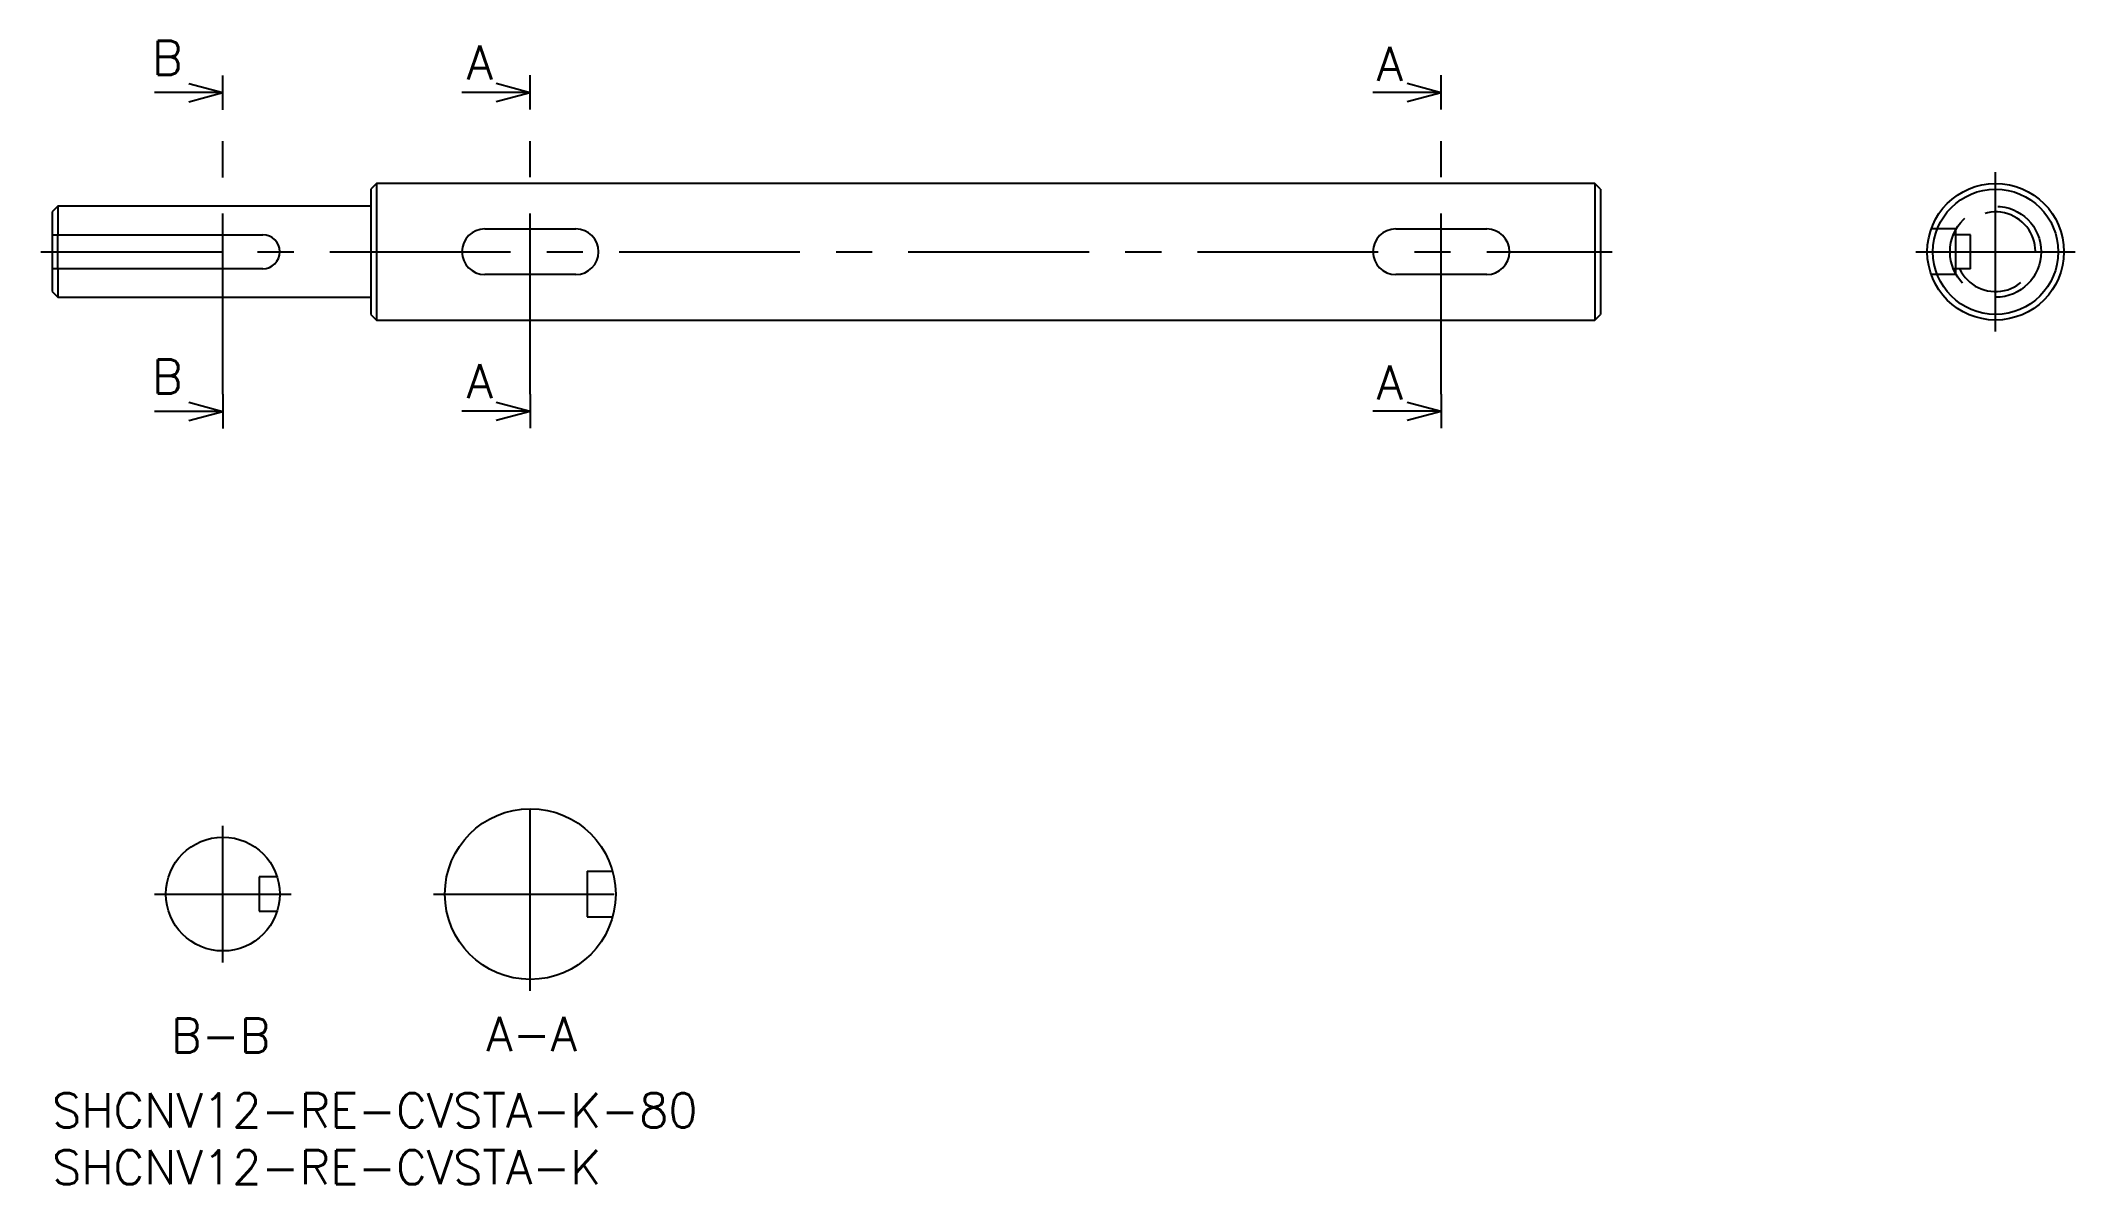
# Model space of a CAD drawing. Extents: x -1 to 178, y -8 to 92.
import ezdxf

# ---------------------------------------------------------------- set-up
doc = ezdxf.new("R2010")
doc.units = 0
doc.header["$LTSCALE"] = 0.5
doc.linetypes.add('CENTER', pattern=[50.8, 31.75, -6.35, 6.35, -6.35])
doc.linetypes.add('DASHED', pattern=[19.05, 12.7, -6.35])
for name, color, linetype in [('MSM_CENTER', 1, 'CENTER'), ('MSM_CONTINUOUS', 7, 'CONTINUOUS'), ('MSM_DASHED', 4, 'DASHED'), ('MSM_PART_NUMBER', 7, 'CONTINUOUS')]:
    doc.layers.add(name, color=color, linetype=linetype)
doc.styles.get("Standard").update_dxf_attribs({"font": 'txt.shx', "height": 3, "bigfont": 'bigfont.shx'})

# ---------------------------------------------------------------- blocks, each defined once
blk = doc.blocks.new('*U30')
at = {"layer": 'MSM_PART_NUMBER'}
blk.add_text('SHCNV12-RE-CVSTA-K-80', height=3, dxfattribs=at).set_placement((0, -3))
blk = doc.blocks.new('*U31')
at = {"layer": 'MSM_PART_NUMBER'}
blk.add_text('SHCNV12-RE-CVSTA-K', height=3, dxfattribs=at).set_placement((0, -8))
blk = doc.blocks.new('*U33')
at = {"layer": 'MSM_PART_NUMBER'}
blk.add_text('B', height=3, dxfattribs=at).set_placement((8.77, 89.47))
blk = doc.blocks.new('*U34')
at = {"layer": 'MSM_PART_NUMBER'}
blk.add_text('B', height=3, dxfattribs=at).set_placement((8.77, 61.47))
blk = doc.blocks.new('*U35')
at = {"layer": 'MSM_PART_NUMBER'}
blk.add_text('A', height=3, dxfattribs=at).set_placement((36.4, 89.06))
blk = doc.blocks.new('*U36')
at = {"layer": 'MSM_PART_NUMBER'}
blk.add_text('A', height=3, dxfattribs=at).set_placement((36.4, 61.06))
blk = doc.blocks.new('*U37')
at = {"layer": 'MSM_PART_NUMBER'}
blk.add_text('A', height=3, dxfattribs=at).set_placement((116.32, 88.94))
blk = doc.blocks.new('*U38')
at = {"layer": 'MSM_PART_NUMBER'}
blk.add_text('A', height=3, dxfattribs=at).set_placement((116.32, 60.94))
blk = doc.blocks.new('*U39')
at = {"layer": 'MSM_PART_NUMBER'}
blk.add_text('B-B', height=3, dxfattribs=at).set_placement((10.43, 3.58))
blk = doc.blocks.new('*U40')
at = {"layer": 'MSM_PART_NUMBER'}
blk.add_text('A-A', height=3, dxfattribs=at).set_placement((38.13, 3.7))

msp = doc.modelspace()

# ---------------------------------------------------------------- linework, layer by layer
at = {"layer": 'MSM_CENTER'}
for p, q in [((15, 61.41), (15, 86.44)), ((42, 61.43), (42, 86.43)), ((122, 61.43), (122, 86.43)), ((170.69, 66.93), (170.69, 80.93)), ((-1, 73.93), (137, 73.93)), ((163.69, 73.93), (177.69, 73.93)), ((42, 9), (42, 26)), ((15, 11.5), (15, 23.5)), ((9, 17.5), (21, 17.5)), ((33.5, 17.5), (50.5, 17.5))]:
    msp.add_line(p, q, dxfattribs=at)
at = {"layer": 'MSM_CONTINUOUS'}
for p, q in [((15, 86.41), (15, 89.41)), ((42, 86.43), (42, 89.43)), ((122, 86.43), (122, 89.43)), ((15, 87.91), (9, 87.91)), ((12, 88.71), (15, 87.91)), ((12, 87.1), (15, 87.91)), ((42, 87.93), (36, 87.93)), ((39, 88.73), (42, 87.93)), ((39, 87.12), (42, 87.93)), ((122, 87.93), (116, 87.93)), ((119, 88.73), (122, 87.93)), ((119, 87.12), (122, 87.93)), ((28.5, 79.93), (28, 79.43)), ((28, 79.43), (28, 68.43)), ((135.5, 79.93), (28.5, 79.93)), ((28.5, 79.93), (28.5, 67.93)), ((136, 79.43), (135.5, 79.93)), ((135.5, 79.93), (135.5, 67.93)), ((136, 79.43), (136, 68.43)), ((0.5, 77.93), (0, 77.43)), ((0, 77.43), (0, 70.43)), ((28, 77.93), (0.5, 77.93)), ((0.5, 77.93), (0.5, 75.43)), ((0, 75.43), (18.5, 75.43)), ((38, 75.93), (46, 75.93)), ((118, 75.93), (126, 75.93)), ((18.5, 72.43), (0, 72.43)), ((0.5, 72.43), (0.5, 69.93)), ((46, 71.93), (38, 71.93)), ((126, 71.93), (118, 71.93)), ((0, 70.43), (0.5, 69.93)), ((0.5, 69.93), (28, 69.93)), ((28, 68.43), (28.5, 67.93)), ((28.5, 67.93), (135.5, 67.93)), ((135.5, 67.93), (136, 68.43)), ((15, 61.41), (15, 58.41)), ((42, 61.43), (42, 58.43)), ((122, 61.43), (122, 58.43)), ((15, 59.91), (9, 59.91)), ((12, 60.71), (15, 59.91)), ((12, 59.1), (15, 59.91)), ((42, 59.93), (36, 59.93)), ((39, 60.73), (42, 59.93)), ((39, 59.12), (42, 59.93)), ((122, 59.93), (116, 59.93)), ((119, 60.73), (122, 59.93)), ((119, 59.12), (122, 59.93)), ((19.77, 19), (18.2, 19)), ((18.2, 19), (18.2, 16)), ((47, 19.5), (47, 15.5)), ((47, 19.5), (49.23, 19.5)), ((18.2, 16), (19.77, 16)), ((47, 15.5), (49.23, 15.5))]:
    msp.add_line(p, q, dxfattribs=at)
for centre, radius in [((170.69, 73.93), 6), ((170.69, 73.93), 5.5), ((42, 17.5), 7.5), ((15, 17.5), 5)]:
    msp.add_circle(centre, radius, dxfattribs=at)
for centre, radius, start, end in [((18.5, 73.93), 1.5, 270, 90), ((38, 73.93), 2, 90, 270), ((46, 73.93), 2, 270, 90), ((118, 73.93), 2, 90, 270), ((126, 73.93), 2, 270, 90)]:
    msp.add_arc(centre, radius, start, end, dxfattribs=at)
at = {"layer": 'MSM_DASHED'}
for p, q in [((0.5, 72.43), (0.5, 75.43)), ((167.19, 75.93), (165.03, 75.93)), ((168.49, 75.43), (166.98, 75.43)), ((167.19, 71.93), (167.19, 75.93)), ((168.49, 72.43), (168.49, 75.43)), ((167.19, 71.93), (165.03, 71.93)), ((168.49, 72.43), (166.98, 72.43))]:
    msp.add_line(p, q, dxfattribs=at)
msp.add_circle((170.69, 73.93), 4, dxfattribs=at)
msp.add_arc((170.69, 73.93), 3.5, 205.3769, 154.6231, dxfattribs=at)

# ---------------------------------------------------------------- block references
at = {"layer": 'MSM_CONTINUOUS'}
for name in ['*U33', '*U35', '*U37', '*U34', '*U36', '*U38', '*U39', '*U40', '*U30', '*U31']:
    msp.add_blockref(name, (0, 0), dxfattribs=at)

doc.saveas('drawing.dxf')
